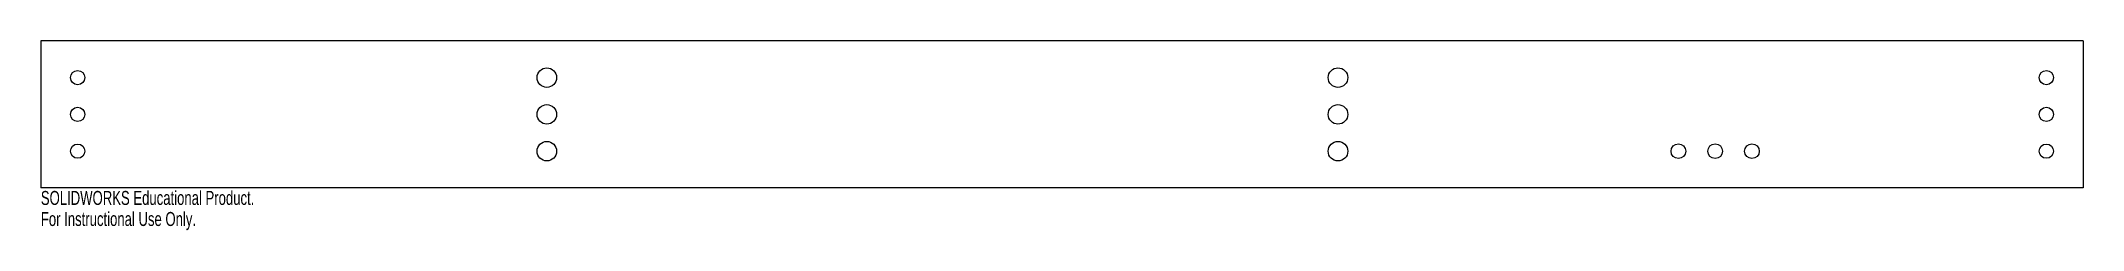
# Model space of a CAD drawing. Header units: inches. Extents: x 0 to 27.8, y -1.6 to 1.
import ezdxf

# ---------------------------------------------------------------- set-up
doc = ezdxf.new("R2010")
doc.units = ezdxf.units.IN
doc.header["$MEASUREMENT"] = 0
doc.styles.add('SLDTEXTSTYLE0', font='TXT', dxfattribs={"width": 0.7})

msp = doc.modelspace()

# ---------------------------------------------------------------- linework, layer by layer
at = {"color": 7, "linetype": 'Continuous', "lineweight": 25}
for p, q in [((27.75, 1), (0, 1)), ((0, 1), (0, -1)), ((27.75, 1), (27.75, -1)), ((27.75, -1), (0, -1))]:
    msp.add_line(p, q, dxfattribs=at)
for centre, radius in [((0.5, 0.5), 0.0968), ((6.875, 0.5), 0.133), ((17.625, 0.5), 0.133), ((27.25, 0.5), 0.0967), ((0.5, 0), 0.0968), ((6.875, 0), 0.133), ((17.625, 0), 0.133), ((27.25, 0), 0.0967), ((0.5, -0.5), 0.0968), ((6.875, -0.5), 0.133), ((17.625, -0.5), 0.133), ((22.25, -0.5), 0.1), ((22.75, -0.5), 0.1), ((23.25, -0.5), 0.1), ((27.25, -0.5), 0.0967)]:
    msp.add_circle(centre, radius, dxfattribs=at)

# ---------------------------------------------------------------- texts
at = {"color": 7, "linetype": 'Continuous', "char_height": 0.1903, "attachment_point": 1, "style": 'SLDTEXTSTYLE0'}
for s, insert in [('SOLIDWORKS Educational Product.', (0, -1.04)), ('For Instructional Use Only.', (0, -1.326))]:
    msp.add_mtext(s, dxfattribs=dict(at, insert=insert))

doc.saveas('drawing.dxf')
